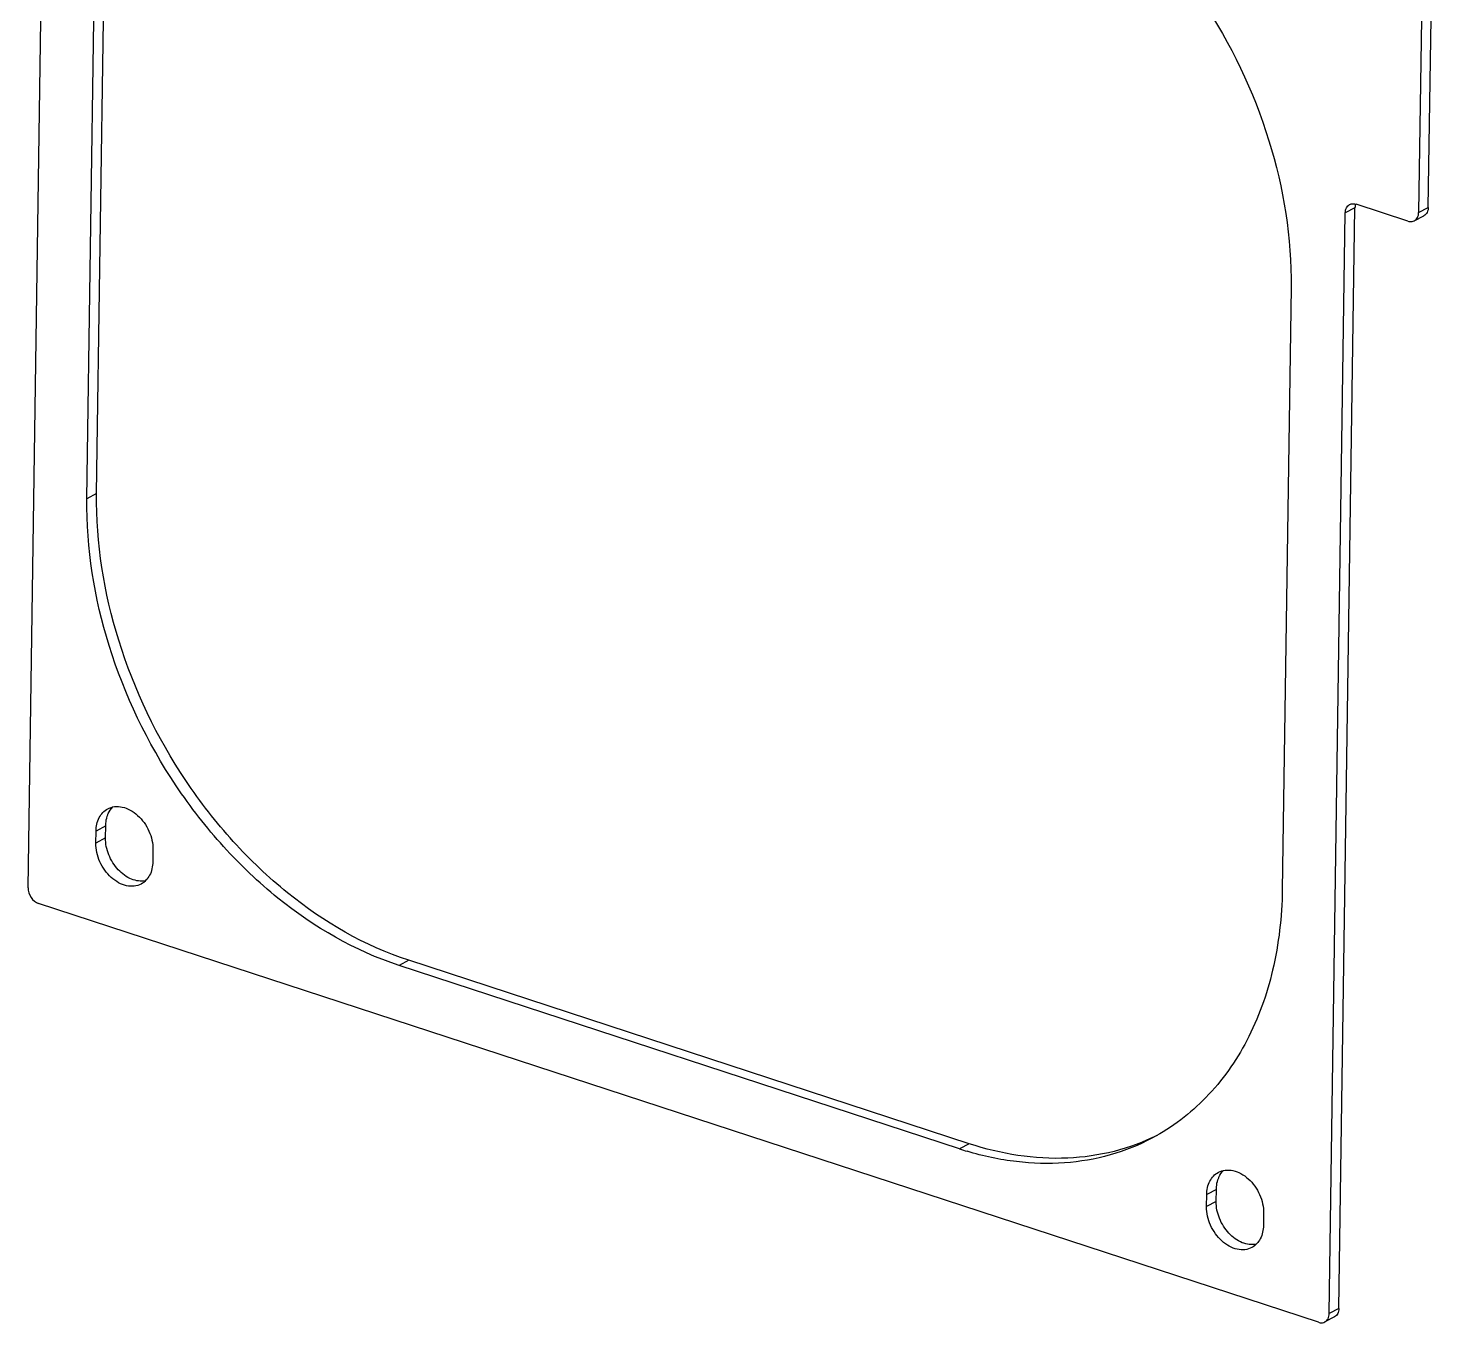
# Model space of a CAD drawing. Extents: x -425 to 6552, y -3049 to 3105.
# Drawn here: x 4577.1 to 4640.5, y -2265 to -2206.5 of the extents above; entities that cross this region are included whole.
import ezdxf

# ---------------------------------------------------------------- set-up
doc = ezdxf.new("R2010")
doc.units = 0
doc.layers.get('0').update_dxf_attribs({"linetype": 'CONTINUOUS'})

msp = doc.modelspace()

# ---------------------------------------------------------------- linework, layer by layer
at = {"color": 7, "linetype": 'CONTINUOUS'}
for p, q in [((4577.11, -2245.335), (4577.836, -2195.646)), ((4580.202, -2227.538), (4580.599, -2200.345)), ((4640.317, -2214.621), (4640.525, -2200.425)), ((4579.766, -2227.77), (4580.163, -2200.577)), ((4640.089, -2200.657), (4639.881, -2214.854)), ((4639.396, -2215.243), (4637.056, -2214.478)), ((4635.844, -2264.557), (4636.571, -2214.867)), ((4636.28, -2264.325), (4637.006, -2214.635)), ((4637.006, -2214.635), (4636.571, -2214.867)), ((4639.686, -2215.227), (4640.122, -2214.995)), ((4639.881, -2214.854), (4640.317, -2214.621)), ((4634.122, -2218.236), (4633.725, -2245.429)), ((4580.202, -2227.538), (4579.766, -2227.77)), ((4580.167, -2243.318), (4580.175, -2242.772)), ((4580.611, -2242.54), (4580.175, -2242.772)), ((4580.603, -2243.086), (4580.611, -2242.54)), ((4580.603, -2243.086), (4580.167, -2243.318)), ((4582.744, -2243.613), (4582.736, -2244.159)), ((4635.359, -2264.946), (4577.58, -2246.038)), ((4594.288, -2248.607), (4593.852, -2248.839)), ((4619.596, -2256.889), (4594.288, -2248.607)), ((4619.16, -2257.121), (4593.852, -2248.839)), ((4619.596, -2256.889), (4619.16, -2257.121)), ((4630.306, -2259.727), (4630.314, -2259.181)), ((4630.742, -2259.495), (4630.306, -2259.727)), ((4630.75, -2258.949), (4630.314, -2259.181)), ((4630.742, -2259.495), (4630.75, -2258.949)), ((4632.883, -2260.021), (4632.875, -2260.567)), ((4636.28, -2264.325), (4635.844, -2264.557)), ((4636.085, -2264.698), (4635.649, -2264.93))]:
    msp.add_line(p, q, dxfattribs=at)
for centre, radius, start, end in [((4637.59, -2214.643), 0.583, 172.13315, 179.2094), ((4623.611, -2243.521), 14.311, 251.87647, 253.2979)]:
    msp.add_arc(centre, radius, start, end, dxfattribs=at)
for points, knots in [([(4620.036, -2197.167), (4622.017, -2197.815), (4624.871, -2199.477), (4628.04, -2202.5), (4630.889, -2206.167), (4633.407, -2211.403), (4634.155, -2216.003), (4634.122, -2218.236)], [0, 0, 0, 0, 0.233022, 0.358995, 0.488801, 0.750307, 1, 1, 1, 1]), ([(4636.571, -2214.867), (4636.572, -2214.79), (4636.6, -2214.641), (4636.706, -2214.526), (4636.766, -2214.494)], [0, 0, 0, 0, 0.532974, 1, 1, 1, 1]), ([(4636.766, -2214.494), (4636.787, -2214.483), (4636.879, -2214.446), (4636.985, -2214.454), (4637.056, -2214.478)], [0, 0, 0, 0, 0.240159, 1, 1, 1, 1]), ([(4639.686, -2215.227), (4639.746, -2215.195), (4639.852, -2215.08), (4639.88, -2214.931), (4639.881, -2214.854)], [0, 0, 0, 0, 0.467026, 1, 1, 1, 1]), ([(4640.317, -2214.621), (4640.316, -2214.699), (4640.288, -2214.848), (4640.182, -2214.963), (4640.122, -2214.995)], [0, 0, 0, 0, 0.532974, 1, 1, 1, 1]), ([(4639.396, -2215.243), (4639.421, -2215.252), (4639.516, -2215.275), (4639.622, -2215.261), (4639.686, -2215.227)], [0, 0, 0, 0, 0.268046, 1, 1, 1, 1]), ([(4593.852, -2248.839), (4591.871, -2248.191), (4589.017, -2246.529), (4585.848, -2243.506), (4582.999, -2239.839), (4580.481, -2234.603), (4579.733, -2230.003), (4579.766, -2227.77)], [0, 0, 0, 0, 0.233022, 0.358995, 0.488801, 0.750307, 1, 1, 1, 1]), ([(4594.288, -2248.607), (4592.307, -2247.959), (4589.453, -2246.296), (4586.284, -2243.274), (4583.435, -2239.607), (4580.917, -2234.371), (4580.169, -2229.771), (4580.202, -2227.538)], [0, 0, 0, 0, 0.233022, 0.358995, 0.488801, 0.750307, 1, 1, 1, 1]), ([(4580.175, -2242.772), (4580.178, -2242.563), (4580.255, -2242.163), (4580.539, -2241.854), (4580.701, -2241.768)], [0, 0, 0, 0, 0.532897, 1, 1, 1, 1]), ([(4580.68, -2242.107), (4580.694, -2242.066), (4580.754, -2241.911), (4580.848, -2241.769), (4580.936, -2241.684)], [0, 0, 0, 0, 0.261998, 1, 1, 1, 1]), ([(4580.701, -2241.768), (4580.797, -2241.717), (4581.019, -2241.65), (4581.375, -2241.675), (4581.733, -2241.816), (4582.187, -2242.145), (4582.611, -2242.745), (4582.748, -2243.327), (4582.744, -2243.613)], [0, 0, 0, 0, 0.102387, 0.211031, 0.329559, 0.458183, 0.732331, 1, 1, 1, 1]), ([(4580.611, -2242.54), (4580.611, -2242.502), (4580.619, -2242.356), (4580.646, -2242.21), (4580.68, -2242.107)], [0, 0, 0, 0, 0.258747, 1, 1, 1, 1]), ([(4582.21, -2245.163), (4582.114, -2245.214), (4581.892, -2245.281), (4581.536, -2245.256), (4581.178, -2245.115), (4580.724, -2244.786), (4580.3, -2244.186), (4580.163, -2243.604), (4580.167, -2243.318)], [0, 0, 0, 0, 0.102387, 0.211031, 0.329559, 0.458183, 0.732331, 1, 1, 1, 1]), ([(4582.411, -2245.015), (4582.204, -2245.058), (4581.722, -2244.984), (4581.13, -2244.535), (4580.711, -2243.872), (4580.599, -2243.344), (4580.603, -2243.086)], [0, 0, 0, 0, 0.215047, 0.465765, 0.737404, 1, 1, 1, 1]), ([(4582.736, -2244.159), (4582.733, -2244.368), (4582.656, -2244.768), (4582.372, -2245.077), (4582.21, -2245.163)], [0, 0, 0, 0, 0.532897, 1, 1, 1, 1]), ([(4577.11, -2245.335), (4577.108, -2245.486), (4577.205, -2245.783), (4577.443, -2245.993), (4577.58, -2246.038)], [0, 0, 0, 0, 0.512159, 1, 1, 1, 1]), ([(4633.725, -2245.429), (4633.707, -2246.644), (4633.444, -2248.994), (4632.289, -2252.228), (4630.429, -2254.877), (4628.753, -2256.152), (4627.861, -2256.627)], [0, 0, 0, 0, 0.27559, 0.531688, 0.77085, 1, 1, 1, 1]), ([(4627.861, -2256.627), (4627.258, -2256.949), (4625.965, -2257.467), (4623.876, -2257.824), (4621.684, -2257.759), (4620.226, -2257.446), (4619.499, -2257.228)], [0, 0, 0, 0, 0.238595, 0.482173, 0.734975, 1, 1, 1, 1]), ([(4628.071, -2256.512), (4627.455, -2256.819), (4626.134, -2257.306), (4623.256, -2257.718), (4621.018, -2257.355), (4619.596, -2256.889)], [0, 0, 0, 0, 0.238305, 0.482221, 1, 1, 1, 1]), ([(4630.314, -2259.181), (4630.317, -2258.972), (4630.394, -2258.571), (4630.678, -2258.263), (4630.84, -2258.176)], [0, 0, 0, 0, 0.532897, 1, 1, 1, 1]), ([(4630.819, -2258.515), (4630.833, -2258.474), (4630.893, -2258.32), (4630.987, -2258.178), (4631.075, -2258.092)], [0, 0, 0, 0, 0.261998, 1, 1, 1, 1]), ([(4630.84, -2258.176), (4630.936, -2258.125), (4631.158, -2258.058), (4631.514, -2258.084), (4631.872, -2258.224), (4632.325, -2258.554), (4632.75, -2259.154), (4632.887, -2259.736), (4632.883, -2260.021)], [0, 0, 0, 0, 0.102387, 0.211031, 0.329559, 0.458183, 0.732331, 1, 1, 1, 1]), ([(4630.75, -2258.949), (4630.75, -2258.911), (4630.757, -2258.764), (4630.785, -2258.618), (4630.819, -2258.515)], [0, 0, 0, 0, 0.258747, 1, 1, 1, 1]), ([(4632.55, -2261.424), (4632.343, -2261.466), (4631.861, -2261.392), (4631.269, -2260.944), (4630.85, -2260.28), (4630.738, -2259.752), (4630.742, -2259.495)], [0, 0, 0, 0, 0.215047, 0.465765, 0.737404, 1, 1, 1, 1]), ([(4632.349, -2261.572), (4632.253, -2261.623), (4632.031, -2261.69), (4631.675, -2261.665), (4631.317, -2261.524), (4630.863, -2261.194), (4630.439, -2260.594), (4630.302, -2260.012), (4630.306, -2259.727)], [0, 0, 0, 0, 0.102387, 0.211031, 0.329559, 0.458183, 0.732331, 1, 1, 1, 1]), ([(4632.875, -2260.567), (4632.872, -2260.776), (4632.795, -2261.177), (4632.511, -2261.485), (4632.349, -2261.572)], [0, 0, 0, 0, 0.532897, 1, 1, 1, 1]), ([(4635.649, -2264.93), (4635.709, -2264.898), (4635.815, -2264.783), (4635.843, -2264.634), (4635.844, -2264.557)], [0, 0, 0, 0, 0.467026, 1, 1, 1, 1]), ([(4636.28, -2264.325), (4636.279, -2264.402), (4636.25, -2264.551), (4636.145, -2264.666), (4636.085, -2264.698)], [0, 0, 0, 0, 0.532974, 1, 1, 1, 1]), ([(4635.359, -2264.946), (4635.384, -2264.955), (4635.479, -2264.978), (4635.585, -2264.964), (4635.649, -2264.93)], [0, 0, 0, 0, 0.268046, 1, 1, 1, 1])]:
    msp.add_open_spline(points, degree=3, knots=knots, dxfattribs=at)
msp.add_open_spline([(4637.033, -2214.472), (4637.023, -2214.501), (4637.016, -2214.532), (4637.012, -2214.563)], degree=3, dxfattribs=at)

doc.saveas('drawing.dxf')
